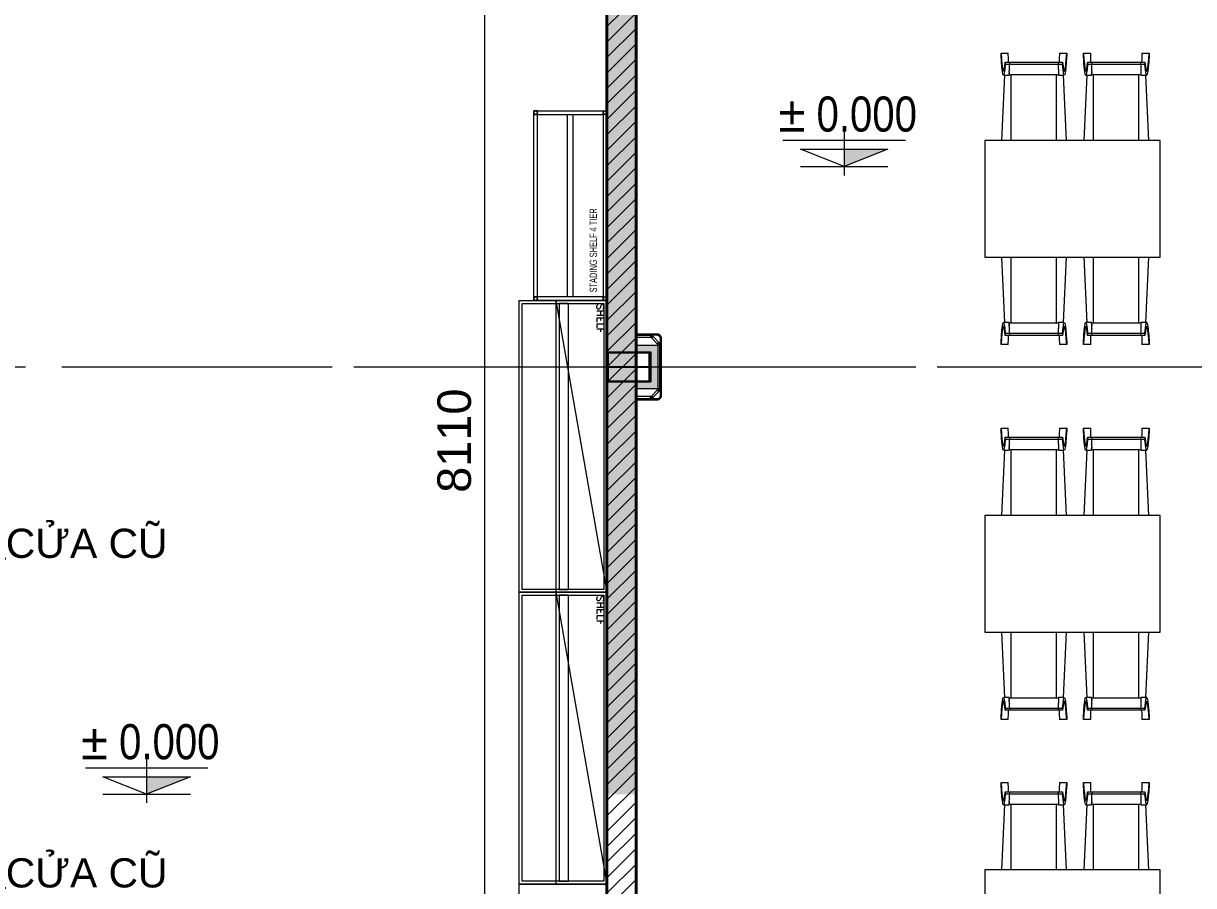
# Model space of a CAD drawing. Header units: millimetres. Extents: x 886808 to 1650903, y -1008069 to 230892.
# Drawn here: x 940919 to 948941, y -350954 to -345045 of the extents above; entities that cross this region are included whole.
import ezdxf
from ezdxf import colors
from ezdxf.entities.mleader import LeaderData, LeaderLine
from ezdxf.math import Vec2, Vec3
from ezdxf.xclip import XClip

# ---------------------------------------------------------------- set-up
doc = ezdxf.new("R2010")
doc.units = ezdxf.units.MM
doc.header["$XCLIPFRAME"] = 0
doc.linetypes.add('CENTER', pattern=[2, 1.25, -0.25, 0.25, -0.25])
doc.layers.get('0').update_dxf_attribs({"lineweight": 0})
for name, color, linetype, lineweight in [('01- NET TUONG- 242', 242, 'Continuous', 40), ('03- Net Cua- 153', 153, 'Continuous', 9), ('06-Dim', 250, 'Continuous', 0), ('8l NET TO', 8, 'Continuous', 9), ('A-GLAZ-CURT', 52, 'Continuous', 5), ('A-Wall', 113, 'Continuous', 30), ('A_Dim', 8, 'Continuous', 5), ('ADP_007_text', 7, 'Continuous', 15), ('ADP_137_symbol', 137, 'Continuous', 9), ('DS_Dim', 8, 'Continuous', 0), ('HACTH', 8, 'Continuous', 0), ('hatch', 250, 'Continuous', 0), ('I-FURN', 252, 'Continuous', 5)]:
    doc.layers.add(name, color=color, linetype=linetype, lineweight=lineweight)
doc.styles.add('ADP_HC_vni_HC', font='')
doc.styles.add('AEC', font='vn_vni.shx', dxfattribs={"width": 0.7})
doc.styles.add('TIÊU ĐỀ', font='arial.ttf', dxfattribs={"height": 230})
doc.styles.add('{18b73a54-fa43-428c-adcb-c1c7bbdf2c84}', font='Simplex.shx')
doc.styles.get('ADP_HC_vni_HC').set_extended_font_data('VNI-Helve-Condense')
doc.dimstyles.new('1-100', dxfattribs={"dimtxt": 230, "dimasz": 150, "dimexe": 150, "dimexo": 300, "dimgap": 90, "dimtad": 1, "dimdec": 0, "dimrnd": 5, "dimzin": 0, "dimtxsty": 'TIÊU ĐỀ', "dimblk": 'ARCHTICK', "dimcen": 100, "dimdle": 120, "dimclrd": 256, "dimclre": 256, "dimclrt": 2, "dimadec": 0, "dimazin": 0, "dimtfac": 1, "dimtdec": 0, "dimtix": 1, "dimtmove": 1, "dimatfit": 3, "dimldrblk": 'OPEN30', "dimfxl": 900, "dimtolj": 1, "dimtzin": 0, "dimlwd": 13, "dimlwe": 13, "dimarcsym": 1})

# ---------------------------------------------------------------- blocks, each defined once
blk = doc.blocks.new('TRUC KHU BEP')
at = {"layer": '8l NET TO', "color": 251, "linetype": 'CENTER', "ltscale": 1000, "true_color": 0x636466, "transparency": 33554636}
for p, q in [((10000, -3998.8), (10000, 41158.2)), ((-5735.2, 32100), (13215, 32100))]:
    blk.add_line(p, q, dxfattribs=at)
blk = doc.blocks.new('cao độ')
at = {"layer": 'ADP_137_symbol'}
blk.add_hatch(color=0, dxfattribs=at).paths.add_polyline_path([(0, 1), (0, 0), (2.5, 1)])
at = {"layer": 'ADP_137_symbol', "color": 0}
for points in [[(-3.5, 1.5), (3.5, 1.5)], [(0, 2), (0, -0.5)], [(-2.5, 1), (2.5, 1), (0, 0), (-2.5, 1)], [(-2.5, 0), (2.5, 0)]]:
    blk.add_lwpolyline(points, dxfattribs=at)
at = {"layer": 'ADP_007_text', "style": 'ADP_HC_vni_HC'}
blk.add_attdef('A', (-3.745, 2), '', height=2, dxfattribs=at)
blk = doc.blocks.new('A$C0DD655ED')
at = {"layer": 'A_Dim', "transparency": 33554636}
h = blk.add_hatch(dxfattribs=at)
h.set_pattern_fill('ANGLE', color=256)
h.set_pattern_definition([(0, (4687050.9006, -31895392.7794), (0, 6.985), [5.08, -1.905]), (90, (4687050.9006, -31895392.7794), (-6.985, 4e-16), [5.08, -1.905])])
h.paths.add_polyline_path([(25, 375), (425, 375), (425, 75), (25, 75)])
h.paths.add_polyline_path([(75, 325), (375, 325), (375, 125), (75, 125)], flags=16)
at = {"layer": '03- Net Cua- 153', "linetype": 'Continuous', "transparency": 33554636}
for p, q in [((125, 442), (125, 450)), ((125, 442), (125, 450)), ((128, 442), (128, 450)), ((128, 442), (128, 450)), ((322, 442), (322, 450)), ((322, 442), (322, 450)), ((325, 442), (325, 450)), ((325, 442), (325, 450)), ((442, 325), (450, 325)), ((442, 322), (450, 322)), ((442, 128), (450, 128)), ((442, 125), (450, 125)), ((125, 8), (125, 0)), ((125, 8), (125, 0)), ((128, 8), (128, 0)), ((128, 8), (128, 0)), ((322, 8), (322, 0)), ((322, 8), (322, 0)), ((325, 8), (325, 0)), ((325, 8), (325, 0))]:
    blk.add_line(p, q, dxfattribs=at)
for points in [[(30, 0), (420, 0, 0.414214), (450, 30), (450, 420, 0.414214), (420, 450), (30, 450, 0.414214), (0, 420), (0, 30, 0.414214)], [(30, 8), (420, 8, 0.414214), (442, 30), (442, 420, 0.414214), (420, 442), (30, 442, 0.414214), (8, 420), (8, 30, 0.414214)]]:
    blk.add_lwpolyline(points, format="xyb", close=True, dxfattribs=at)
at = {"layer": 'A-GLAZ-CURT', "transparency": 33554636}
for points in [[(61, 442), (75, 442), (75, 428), (61, 428)], [(389, 442), (375, 442), (375, 428), (389, 428)], [(11, 389.1), (25, 389.1), (25, 375.1), (11, 375.1)], [(425, 389.1), (439, 389.1), (439, 375.1), (425, 375.1)], [(11, 75), (25, 75), (25, 61), (11, 61)], [(61, 8.1), (75, 8.1), (75, 22.1), (61, 22.1)], [(389, 8.1), (375, 8.1), (375, 22.1), (389, 22.1)], [(425, 75), (439, 75), (439, 61), (425, 61)]]:
    blk.add_lwpolyline(points, close=True, dxfattribs=at)
at = {"layer": 'A_Dim', "transparency": 33554636}
for points in [[(14.9, 389), (61, 437.7)], [(71, 427.9), (25, 379.3)], [(75, 427.9), (61, 442)], [(61, 428), (75, 442)], [(375, 427.9), (389, 442)], [(389, 428), (375, 442)], [(379, 427.9), (425, 379.3)], [(435.1, 389), (389, 437.7)], [(25, 375), (11, 389.1)], [(11, 375.1), (25, 389.1)], [(439, 375), (425, 389.1)], [(425, 375.1), (439, 389.1)], [(25, 60.9), (11, 75)], [(11, 61), (25, 75)], [(14.9, 61), (61, 12.3)], [(72.9, 20.1), (25, 70.7)], [(75, 22.2), (61, 8.1)], [(61, 22.1), (75, 8.1)], [(375, 22.2), (389, 8.1)], [(389, 22.1), (375, 8.1)], [(377.1, 20.1), (425, 70.7)], [(435.1, 61), (389, 12.3)], [(439, 60.9), (425, 75)], [(425, 61), (439, 75)]]:
    blk.add_lwpolyline(points, dxfattribs=at)
for points in [[(61, 442), (389, 442), (389, 427.9), (61, 427.9)], [(25, 61), (11, 61), (11, 389.1), (25, 389.1)], [(25, 375), (425, 375), (425, 75), (25, 75)], [(75, 325), (375, 325), (375, 125), (75, 125)], [(425, 61), (439, 61), (439, 389.1), (425, 389.1)], [(61, 8), (389, 8), (389, 22.1), (61, 22.1)]]:
    blk.add_lwpolyline(points, close=True, dxfattribs=at)
blk = doc.blocks.new('A$C26DD556D')
at = {"layer": 'hatch', "transparency": 33554636}
for p, q in [((11309, 23241.6), (11309, 24541.6)), ((11309, 24541.6), (11809, 24541.6)), ((11334, 24541.6), (11309, 24541.6)), ((11309, 24541.6), (11309, 24516.6)), ((11309, 24516.6), (11334, 24516.6)), ((11334, 24516.6), (11334, 24541.6)), ((11334, 23266.6), (11334, 24516.6)), ((11334, 24516.6), (11784, 24516.6)), ((11539, 23266.6), (11539, 24516.6)), ((11579, 23266.6), (11579, 24516.6)), ((11784, 24516.6), (11784, 24541.6)), ((11784, 24541.6), (11809, 24541.6)), ((11784, 24516.6), (11784, 23266.6)), ((11809, 24516.6), (11784, 24516.6)), ((11809, 24541.6), (11809, 23241.6)), ((11809, 24541.6), (11809, 24516.6)), ((11334, 23266.6), (11309, 23266.6)), ((11309, 23266.6), (11309, 23241.6)), ((11784, 23266.6), (11334, 23266.6)), ((11334, 23241.6), (11334, 23266.6)), ((11784, 23241.6), (11784, 23266.6)), ((11784, 23266.6), (11809, 23266.6)), ((11809, 23266.6), (11809, 23241.6)), ((11209, 21241.6), (11209, 23241.6)), ((11209, 23241.6), (11809, 23241.6)), ((11229, 21261.6), (11229, 23221.6)), ((11229, 23221.6), (11789, 23221.6)), ((11809, 23241.6), (11309, 23241.6)), ((11309, 23241.6), (11334, 23241.6)), ((11459, 23241.6), (11459, 21241.6)), ((11809, 23241.6), (11459, 23241.6)), ((11459, 23241.6), (11809, 21241.6)), ((11546, 23221.6), (11482, 23221.6)), ((11482, 23221.6), (11482, 21261.6)), ((11546, 21261.6), (11546, 23221.6)), ((11809, 23241.6), (11784, 23241.6)), ((11789, 23221.6), (11789, 21261.6)), ((11809, 21241.6), (11809, 23241.6)), ((11809, 23241.6), (11809, 21241.6)), ((11789, 21261.6), (11229, 21261.6)), ((11482, 21261.6), (11546, 21261.6)), ((11809, 21241.6), (11209, 21241.6)), ((11209, 19241.6), (11209, 21241.6)), ((11209, 21241.6), (11809, 21241.6)), ((11229, 19261.6), (11229, 21221.6)), ((11229, 21221.6), (11789, 21221.6)), ((11459, 21241.6), (11809, 21241.6)), ((11459, 21241.6), (11459, 19241.6)), ((11809, 21241.6), (11459, 21241.6)), ((11459, 21241.6), (11809, 19241.6)), ((11546, 21221.6), (11482, 21221.6)), ((11482, 21221.6), (11482, 19261.6)), ((11546, 19261.6), (11546, 21221.6)), ((11789, 21221.6), (11789, 19261.6)), ((11809, 21241.6), (11809, 19241.6)), ((11809, 19241.6), (11809, 21241.6)), ((11789, 19261.6), (11229, 19261.6)), ((11482, 19261.6), (11546, 19261.6)), ((11809, 19241.6), (11209, 19241.6)), ((11209, 18241.6), (11209, 19241.6)), ((11209, 19241.6), (11809, 19241.6)), ((11459, 19241.6), (11809, 19241.6)), ((11809, 19241.6), (11809, 18241.6))]:
    blk.add_line(p, q, dxfattribs=at)
for centre in [(11321.5, 24529.1), (11796.5, 24529.1), (11321.5, 23254.1), (11796.5, 23254.1)]:
    blk.add_circle(centre, 12.5, dxfattribs=at)
at = {"layer": 'hatch', "transparency": 33554636, "style": 'AEC', "width": 0.7}
blk.add_text('STADING SHELF 4 TIER', height=50, rotation=90, dxfattribs=at).set_placement((11741.7, 23297))
at = {"layer": 'hatch', "transparency": 33554636, "style": '{18b73a54-fa43-428c-adcb-c1c7bbdf2c84}'}
for p in [(11739.9, 23219.8), (11739.9, 21219.8)]:
    blk.add_text('SHELF', height=50, rotation=270, dxfattribs=at).set_placement(p)
blk = doc.blocks.new('_ArchTick')
at = {"color": 0, "linetype": 'ByBlock', "const_width": 0.15}
blk.add_lwpolyline([(-0.5, -0.5), (0.5, 0.5)], dxfattribs=at)
blk = doc.blocks.new('*D1100')
at = {"layer": 'A_Dim', "lineweight": 13, "transparency": 16777216}
for p, q in [((944081, -343729), (944081, -352080.2)), ((944751.5, -343849), (943931, -343849)), ((944462, -351960.2), (943931, -351960.2))]:
    blk.add_line(p, q, dxfattribs=at)
at = {"layer": 'Defpoints', "color": 0, "transparency": 16777216}
for p in [(945051.5, -343849), (944081, -351960.2), (944762, -351960.2)]:
    blk.add_point(p, dxfattribs=at)
at = {"layer": 'A_Dim', "lineweight": 13, "transparency": 16777216, "xscale": 150, "yscale": 150, "zscale": 150}
for p, rotation in [((944081, -343849), 90), ((944081, -351960.2), 270)]:
    blk.add_blockref('_ArchTick', p, dxfattribs=dict(at, rotation=rotation))
at = {"layer": 'A_Dim', "color": 2, "transparency": 16777216, "insert": (943873.6, -347904.6), "char_height": 230, "attachment_point": 5, "rotation": 90, "style": 'TIÊU ĐỀ'}
blk.add_mtext('\\A1;8110', dxfattribs=at)
blk = doc.blocks.new('_Open30')
at = {"color": 0, "linetype": 'ByBlock', "lineweight": -2}
for p, q in [((-1, 0.268), (0, 0)), ((0, 0), (-1, -0.268)), ((0, 0), (-1, 0))]:
    blk.add_line(p, q, dxfattribs=at)
blk = doc.blocks.new('Galina-ban an 4 nguoi - 1200mm x 800mm-6467599-MẶT BẰNG BỐ TRÍ TẦNG 1')
at = {"layer": 'I-FURN'}
for p, q in [((-495.8, 954.2), (-495.8, 968.9)), ((-495.8, 968.9), (-446.2, 968.9)), ((-95.6, 968.9), (-46, 968.9)), ((-46, 968.9), (-46, 954.2)), ((69.2, 954.2), (69.2, 968.9)), ((69.2, 968.9), (118.8, 968.9)), ((469.4, 968.9), (519, 968.9)), ((519, 968.9), (519, 954.2)), ((-467.6, 905.7), (-438, 905.7)), ((-467.6, 890.5), (-467.6, 905.7)), ((-438, 890.5), (-467.6, 890.5)), ((-438, 890.5), (-438, 905.7)), ((-438, 890.3), (-438, 905.7)), ((-438, 905.7), (-103.8, 905.7)), ((-103.8, 890.3), (-438, 890.3)), ((-103.8, 905.7), (-74.2, 905.7)), ((-103.8, 890.5), (-103.8, 905.7)), ((-74.2, 890.5), (-103.8, 890.5)), ((-74.2, 890.5), (-74.2, 905.7)), ((97.4, 905.7), (127, 905.7)), ((97.4, 890.5), (97.4, 905.7)), ((127, 890.5), (97.4, 890.5)), ((127, 890.5), (127, 905.7)), ((127, 890.3), (127, 905.7)), ((127, 905.7), (461.2, 905.7)), ((461.2, 890.3), (127, 890.3)), ((461.2, 905.7), (490.8, 905.7)), ((461.2, 890.5), (461.2, 905.7)), ((490.8, 890.5), (461.2, 890.5)), ((490.8, 890.5), (490.8, 905.7)), ((-473, 817.5), (-493.5, 370)), ((-480.5, 844), (-479.4, 843.4)), ((-479.6, 817.1), (-440.7, 817.1)), ((-440, 821.7), (-101.8, 821.7)), ((-426.4, 821.7), (-426.4, 370)), ((-115.4, 821.7), (-115.4, 370)), ((-103.1, 856.1), (-103.2, 858.4)), ((-101.6, 819.8), (-100.8, 817.5)), ((-101.1, 817.1), (-62.2, 817.1)), ((-48.3, 370), (-68.8, 817.5)), ((-62.4, 843.4), (-61.3, 844)), ((92, 817.5), (71.5, 370)), ((84.5, 844), (85.6, 843.4)), ((85.4, 817.1), (124.3, 817.1)), ((125, 821.7), (463.2, 821.7)), ((138.6, 821.7), (138.6, 370)), ((449.6, 821.7), (449.6, 370)), ((461.9, 856.1), (461.9, 858.4)), ((463.4, 819.8), (464.2, 817.5)), ((463.9, 817.1), (502.8, 817.1)), ((516.8, 370), (496.2, 817.5)), ((502.6, 843.4), (503.7, 844)), ((629.1, 370), (-570.9, 370)), ((-570.9, 370), (-570.9, -430)), ((629.1, -430), (629.1, 370)), ((-570.9, -430), (629.1, -430)), ((-493.5, -430), (-473, -877.5)), ((-426.4, -430), (-426.4, -881.7)), ((-115.4, -430), (-115.4, -881.7)), ((-68.8, -877.5), (-48.3, -430)), ((71.5, -430), (92, -877.5)), ((138.6, -430), (138.6, -881.7)), ((449.6, -430), (449.6, -881.7)), ((496.2, -877.5), (516.8, -430)), ((-440.7, -877.1), (-479.6, -877.1)), ((-101.8, -881.7), (-440, -881.7)), ((-100.8, -877.5), (-101.6, -879.8)), ((-62.2, -877.1), (-101.1, -877.1)), ((124.3, -877.1), (85.4, -877.1)), ((463.2, -881.7), (125, -881.7)), ((464.2, -877.5), (463.4, -879.8)), ((502.8, -877.1), (463.9, -877.1)), ((-479.4, -903.4), (-480.5, -904)), ((-467.6, -950.5), (-438, -950.5)), ((-467.6, -965.7), (-467.6, -950.5)), ((-438.7, -916.5), (-438.8, -912)), ((-438, -965.7), (-438, -950.3)), ((-438, -950.3), (-103.8, -950.3)), ((-438, -965.7), (-438, -950.5)), ((-103.8, -950.5), (-74.2, -950.5)), ((-103.8, -965.7), (-103.8, -950.5)), ((-103.2, -918.4), (-103.1, -916.1)), ((-74.2, -965.7), (-74.2, -950.5)), ((-61.3, -904), (-62.4, -903.4)), ((85.6, -903.4), (84.5, -904)), ((97.4, -950.5), (127, -950.5)), ((97.4, -965.7), (97.4, -950.5)), ((126.3, -916.5), (126.2, -912)), ((127, -965.7), (127, -950.3)), ((127, -950.3), (461.2, -950.3)), ((127, -965.7), (127, -950.5)), ((461.2, -950.5), (490.8, -950.5)), ((461.2, -965.7), (461.2, -950.5)), ((461.9, -918.4), (461.9, -916.1)), ((490.8, -965.7), (490.8, -950.5)), ((503.7, -904), (502.6, -903.4)), ((-495.8, -1028.9), (-495.8, -1014.2)), ((-446.2, -1028.9), (-495.8, -1028.9)), ((-438, -965.7), (-467.6, -965.7)), ((-103.8, -965.7), (-438, -965.7)), ((-74.2, -965.7), (-103.8, -965.7)), ((-46, -1028.9), (-95.6, -1028.9)), ((-46, -1014.2), (-46, -1028.9)), ((69.2, -1028.9), (69.2, -1014.2)), ((118.8, -1028.9), (69.2, -1028.9)), ((127, -965.7), (97.4, -965.7)), ((461.2, -965.7), (127, -965.7)), ((490.8, -965.7), (461.2, -965.7)), ((519, -1028.9), (469.4, -1028.9)), ((519, -1014.2), (519, -1028.9))]:
    blk.add_line(p, q, dxfattribs=at)
at = {"layer": 'I-FURN', "flags": 128}
for points in [[(-495.8, 968.9), (-492.9, 927), (-489.9, 893.3), (-486.8, 868.1), (-483.7, 851.6), (-480.5, 844)], [(-444.6, 904.8), (-445.2, 927.1), (-446.2, 968.9)], [(-95.6, 968.9), (-96.6, 927.1), (-97.3, 904.8)], [(-61.3, 844), (-58.1, 851.6), (-55, 868.1), (-51.9, 893.3), (-48.9, 927), (-46, 968.9)], [(69.2, 968.9), (72.1, 927), (75.1, 893.3), (78.2, 868.1), (81.3, 851.6), (84.5, 844)], [(120.5, 904.8), (119.8, 927.1), (118.8, 968.9)], [(469.4, 968.9), (468.4, 927.1), (467.8, 904.8)], [(503.7, 844), (506.9, 851.6), (510, 868.1), (513.1, 893.3), (516.1, 927), (519, 968.9)], [(-480.5, 817.5), (-483.7, 825.2), (-486.9, 843), (-490, 870.6), (-493, 907.8), (-495.8, 954.2)], [(-467.6, 890.5), (-470.7, 856.6), (-474, 833), (-477.2, 819.9), (-480.5, 817.5)], [(-477.2, 845.4), (-474, 856.2), (-470.8, 876.4), (-467.6, 905.7)], [(-103.8, 890.2), (-103.1, 856.5), (-102.6, 839.8)], [(-74.2, 905.7), (-71, 876.4), (-67.8, 856.2), (-64.6, 845.4)], [(-61.3, 817.5), (-64.6, 819.9), (-67.8, 833), (-71.1, 856.6), (-74.2, 890.5)], [(-46, 954.2), (-48.8, 907.8), (-51.8, 870.6), (-54.9, 843), (-58.1, 825.2), (-61.3, 817.5)], [(84.5, 817.5), (81.3, 825.2), (78.1, 843), (75, 870.6), (72.1, 907.8), (69.2, 954.2)], [(97.4, 890.5), (94.3, 856.6), (91, 833), (87.8, 819.9), (84.5, 817.5)], [(87.8, 845.4), (91, 856.2), (94.2, 876.4), (97.4, 905.7)], [(461.2, 890.2), (461.9, 856.5), (462.4, 839.8)], [(490.8, 905.7), (494, 876.4), (497.2, 856.2), (500.5, 845.4)], [(503.7, 817.5), (500.4, 819.9), (497.2, 833), (494, 856.6), (490.8, 890.5)], [(519, 954.2), (516.2, 907.8), (513.2, 870.6), (510.1, 843), (506.9, 825.2), (503.7, 817.5)], [(-441, 817.5), (-440.2, 819.8), (-439.4, 832.9), (-439.4, 835)], [(-438.8, 852), (-438.7, 856.5), (-438.6, 858.2)], [(-101.8, 821.7), (-102.5, 835.5), (-102.6, 840.2)], [(-102.5, 835), (-102.4, 832.9), (-102, 825.7)], [(124.1, 817.5), (124.8, 819.8), (125.6, 832.9), (125.7, 835)], [(126.2, 852), (126.3, 856.5), (126.4, 858.2)], [(463.2, 821.7), (462.5, 835.5), (462.4, 840.2)], [(462.6, 835), (462.6, 832.9), (463, 825.7)], [(-495.8, -1014.2), (-493, -967.8), (-490, -930.6), (-486.9, -903), (-483.7, -885.2), (-480.5, -877.5)], [(-480.5, -877.5), (-477.2, -879.9), (-474, -893), (-470.7, -916.6), (-467.6, -950.5)], [(-439.4, -892.9), (-440.2, -879.8), (-441, -877.5)], [(-102.6, -900.2), (-102.5, -895.5), (-101.8, -881.7)], [(-74.2, -950.5), (-71.1, -916.6), (-67.8, -893), (-64.6, -879.9), (-61.3, -877.5)], [(-61.3, -877.5), (-58.1, -885.2), (-54.9, -903), (-51.8, -930.6), (-48.8, -967.8), (-46, -1014.2)], [(69.2, -1014.2), (72.1, -967.8), (75, -930.6), (78.1, -903), (81.3, -885.2), (84.5, -877.5)], [(84.5, -877.5), (87.8, -879.9), (91, -893), (94.3, -916.6), (97.4, -950.5)], [(125.6, -892.9), (124.8, -879.8), (124.1, -877.5)], [(462.4, -900.2), (462.5, -895.5), (463.2, -881.7)], [(490.8, -950.5), (494, -916.6), (497.2, -893), (500.4, -879.9), (503.7, -877.5)], [(503.7, -877.5), (506.9, -885.2), (510.1, -903), (513.2, -930.6), (516.2, -967.8), (519, -1014.2)], [(-480.5, -904), (-483.7, -911.6), (-486.8, -928.1), (-489.9, -953.3), (-492.9, -987), (-495.8, -1028.9)], [(-467.6, -965.7), (-470.8, -936.4), (-474, -916.2), (-477.2, -905.4)], [(-102.6, -899.8), (-103.1, -916.5), (-103.8, -950.2)], [(-102, -885.7), (-102.4, -892.9), (-102.5, -895)], [(-64.6, -905.4), (-67.8, -916.2), (-71, -936.4), (-74.2, -965.7)], [(-46, -1028.9), (-48.9, -987), (-51.9, -953.3), (-55, -928.1), (-58.1, -911.6), (-61.3, -904)], [(84.5, -904), (81.3, -911.6), (78.2, -928.1), (75.1, -953.3), (72.1, -987), (69.2, -1028.9)], [(97.4, -965.7), (94.2, -936.4), (91, -916.2), (87.8, -905.4)], [(462.4, -899.8), (461.9, -916.5), (461.2, -950.2)], [(463, -885.7), (462.6, -892.9), (462.6, -895)], [(500.5, -905.4), (497.2, -916.2), (494, -936.4), (490.8, -965.7)], [(519, -1028.9), (516.1, -987), (513.1, -953.3), (510, -928.1), (506.9, -911.6), (503.7, -904)], [(-446.2, -1028.9), (-445.2, -987.1), (-444.6, -964.8)], [(-97.3, -964.8), (-96.6, -987.1), (-95.6, -1028.9)], [(118.8, -1028.9), (119.8, -987.1), (120.5, -964.8)], [(467.8, -964.8), (468.4, -987.1), (469.4, -1028.9)]]:
    blk.add_lwpolyline(points, dxfattribs=at)
at = {"layer": 'I-FURN'}
for centre, start_param, end_param in [((-440.7, 1900.5), 3.410954, 3.51126), ((124.3, 1900.5), 3.410954, 3.51126), ((-440.7, 1900.5), 3.23382, 3.39556), ((124.3, 1900.5), 3.23382, 3.39556), ((-440.7, -1960.5), 6.029217, 6.190958), ((124.3, -1960.5), 6.029217, 6.190958), ((-440.7, -1960.5), 5.913518, 6.013824), ((124.3, -1960.5), 5.913518, 6.013824)]:
    blk.add_ellipse(centre, major_axis=(0, 1083.4), ratio=0.007077, start_param=start_param, end_param=end_param, dxfattribs=at)
blk = doc.blocks.new('cc')
at = {"layer": 'A-GLAZ-CURT', "transparency": 33554636}
blk.add_lwpolyline([(222569.3, 39756), (222287.3, 39756), (222287.3, 39659), (222278.3, 39659), (222278.3, 39859), (222287.3, 39859), (222287.3, 39762), (222569.3, 39762), (222569.3, 39859), (222578.3, 39859), (222578.3, 39659), (222569.3, 39659)], close=True, dxfattribs=at)
at = {"layer": 'A-Wall', "transparency": 33554636}
blk.add_lwpolyline([(222278.3, 39659), (222578.3, 39659), (222578.3, 39859), (222278.3, 39859)], close=True, dxfattribs=at)

msp = doc.modelspace()

# ---------------------------------------------------------------- hatches: boundary and pattern name
at = {"layer": 'HACTH', "transparency": 33554636}
h = msp.add_hatch(dxfattribs=at)
h.set_pattern_fill('ANSI31', color=256)
h.set_pattern_definition([(45, (964918.58753, -375398.97638), (-0.08838834765, 0.08838834765), [])])
h.paths.add_polyline_path([(944908.9, -342598.5), (964918.6, -342598.5), (964918.6, -342399), (944908.9, -342399)])
h.paths.add_polyline_path([(951268.6, -375199), (951068.6, -375199), (951068.6, -375399), (951268.6, -375399)], flags=17)
h.paths.add_polyline_path([(944918.6, -369049), (945118.6, -369049), (945118.6, -379299), (944918.6, -379299)])
h.paths.add_polyline_path([(952268.6, -375199), (958318.6, -375199), (958318.6, -375399), (952268.6, -375399)], flags=17)
h.paths.add_polyline_path([(952568.6, -375199), (952568.6, -369649), (952668.6, -369649), (952668.6, -375199)], flags=17)
h.paths.add_polyline_path([(952868.6, -369649), (952568.6, -369649), (952568.6, -369549), (952868.6, -369549)], flags=17)
h.paths.add_polyline_path([(964393.6, -369649), (964593.6, -369649), (964593.6, -369549), (964393.6, -369549)], flags=17)
h.paths.add_polyline_path([(953868.6, -369649), (963393.6, -369649), (963393.6, -369549), (953868.6, -369549)], flags=17)
h.paths.add_polyline_path([(945118.6, -365947.1), (944918.6, -365947.1), (944918.6, -360006.3), (945118.6, -360006.3)])
h.paths.add_polyline_path([(945118.6, -357549), (945418.6, -357549), (945418.6, -358249), (945118.6, -358249), (945118.6, -358149), (945318.6, -358149), (945318.6, -357649), (945118.6, -357649)], flags=17)
h.paths.add_polyline_path([(945118.6, -375299), (945318.6, -375299), (945318.6, -375199), (945118.6, -375199)], flags=17)
h.paths.add_polyline_path([(945118.6, -375699), (945418.6, -375699), (945418.6, -375799), (945118.6, -375799)], flags=17)
h.paths.add_polyline_path([(945318.6, -375699), (945418.6, -375699), (945418.6, -375199), (945318.6, -375199)], flags=17)
h.paths.add_polyline_path([(950868.6, -373599), (951068.6, -373599), (951068.6, -379499), (950868.6, -379499)], flags=17)
h.paths.add_polyline_path([(950768.6, -372399), (951068.6, -372399), (951068.6, -372499), (950768.6, -372499)], flags=17)
h.paths.add_polyline_path([(948018.6, -372599), (948018.6, -369649), (948118.6, -369649), (948118.6, -372399), (949968.6, -372399), (949968.6, -372499), (948118.6, -372499), (948118.6, -372599)], flags=17)
h.paths.add_polyline_path([(945118.6, -373499), (948018.6, -373499), (948018.6, -373399), (948118.6, -373399), (948118.6, -373499), (951068.6, -373499), (951068.6, -373599), (945118.6, -373599)], flags=17)
h.paths.add_polyline_path([(950868.6, -372399), (951068.6, -372399), (951068.6, -369649), (950868.6, -369649)], flags=17)
h.paths.add_polyline_path([(951068.6, -369549), (945118.6, -369549), (945118.6, -369649), (951068.6, -369649)], flags=17)
h.paths.add_polyline_path([(945318.6, -369149), (945418.6, -369149), (945418.6, -369549), (945318.6, -369549)], flags=17)
h.paths.add_polyline_path([(945118.6, -369149), (945418.6, -369149), (945418.6, -369049), (945118.6, -369049)], flags=17)
h.paths.add_polyline_path([(947168.6, -378399), (947168.6, -377999), (948868.6, -377999), (948868.6, -378399), (948768.6, -378399), (948768.6, -378099), (947268.6, -378099), (947268.6, -378399)], flags=17)
h.paths.add_polyline_path([(948218.6, -373599), (948418.6, -373599), (948418.6, -377999), (948218.6, -377999)], flags=17)
h.paths.add_polyline_path([(946528.6, -343999), (946628.6, -343999), (946628.6, -342599), (946528.6, -342599)])
h.paths.add_polyline_path([(945118.6, -343999), (946628.6, -343999), (946628.6, -344099), (945118.6, -344099)])
h.paths.add_polyline_path([(964718.6, -344799), (964918.6, -344799), (964918.6, -342598.5), (964718.6, -342598.5)])
h.paths.add_polyline_path([(944918.6, -350329), (945118.6, -350329), (945118.6, -343999), (944918.6, -343999)])
h.paths.add_polyline_path([(944918.6, -358406.3), (945118.6, -358406.3), (945118.6, -351929), (944918.6, -351929)])
h.paths.add_polyline_path([(955872.6, -379499), (956662.6, -379499), (956662.6, -379399), (955872.6, -379399)], flags=17)
h.paths.add_polyline_path([(953472.6, -379499), (954272.6, -379499), (954272.6, -379399), (953472.6, -379399)], flags=17)
h.paths.add_polyline_path([(951068.6, -379499), (951872.6, -379499), (951872.6, -379399), (951068.6, -379399)], flags=17)
h.paths.add_polyline_path([(947283.6, -379299), (947170, -379299), (947170, -379199), (947283.6, -379199)], flags=17)
h.paths.add_polyline_path([(948753.6, -379299), (948868.6, -379299), (948868.6, -379199), (948753.6, -379199)], flags=17)
h.paths.add_polyline_path([(950868.6, -379499), (948753.6, -379499), (948753.6, -379299), (950868.6, -379299)], flags=17)
h.paths.add_polyline_path([(944918.6, -379299), (947283.6, -379299), (947283.6, -379499), (944918.6, -379499)])
h.paths.add_polyline_path([(945118.6, -352899), (945118.6, -352999), (945418.6, -352999), (945418.6, -352299), (945118.6, -352299), (945118.6, -352399), (945318.6, -352399), (945318.6, -352899)], flags=17)
edge = h.paths.add_edge_path()
edge.add_line((944918.6, -369049), (945118.6, -369049))
edge.add_line((964718.6, -347299), (964718.6, -344999))
edge.add_line((964718.6, -344999), (962718.6, -344999))
edge.add_line((962718.6, -344999), (962718.6, -345299))
edge.add_line((962718.6, -345299), (962518.6, -345299))
edge.add_line((962518.6, -345299), (962518.6, -344799))
edge.add_line((962518.6, -344799), (964918.6, -344799))
edge.add_line((964918.6, -344799), (964918.6, -347499))
edge.add_line((964918.6, -347499), (962518.6, -347499))
edge.add_line((962518.6, -347499), (962518.6, -346999))
edge.add_line((962518.6, -346999), (962718.6, -346999))
edge.add_line((962718.6, -346999), (962718.6, -347299))
edge.add_line((962718.6, -347299), (964708.6, -347299))
edge.add_line((955872.6, -379499), (955872.6, -379399))
edge.add_line((954272.6, -379499), (954272.6, -379399))
edge.add_line((953472.6, -379499), (953472.6, -379399))
edge.add_line((951872.6, -379499), (951872.6, -379399))
h = msp.add_hatch(dxfattribs=at)
h.set_pattern_fill('ANSI31', color=256, scale=600)
h.set_pattern_definition([(45, (-482417.115, -353769.404), (-53.0330086, 53.0330086), [])])
h.paths.add_polyline_path([(944918.6, -353623.3), (945118.6, -353623.3), (945118.6, -343849), (944918.6, -343849)])
h.paths.add_polyline_path([(946528.6, -343999), (946628.6, -343999), (946628.6, -342599), (946528.6, -342599)])
h.paths.add_polyline_path([(945118.6, -343999), (946628.6, -343999), (946628.6, -344099), (945118.6, -344099)])
h.paths.add_polyline_path([(944918.6, -342599), (947798.6, -342599), (947798.6, -342399), (944918.6, -342399)])
h.paths.add_polyline_path([(965418.6, -344828.5), (965218.6, -344828.5), (965218.6, -342599), (965418.6, -342599)])
h.paths.add_polyline_path([(945118.6, -365947.1), (944918.6, -365947.1), (944918.6, -360006.3), (945118.6, -360006.3)])
h.paths.add_polyline_path([(945118.6, -357549), (945418.6, -357549), (945418.6, -358249), (945118.6, -358249), (945118.6, -358149), (945318.6, -358149), (945318.6, -357649), (945118.6, -357649)])
h.paths.add_polyline_path([(944918.6, -358406.3), (945118.6, -358406.3), (945118.6, -355344.4), (944918.6, -355344.4)])
h.paths.add_polyline_path([(945118.6, -352899), (945118.6, -352999), (945418.6, -352999), (945418.6, -352299), (945118.6, -352299), (945118.6, -352399), (945318.6, -352399), (945318.6, -352899)])
h.paths.add_polyline_path([(963258.6, -347299), (963258.6, -345028.5), (965218.6, -345028.5), (965218.6, -345413.5), (965418.6, -345413.5), (965418.6, -344828.5), (963058.6, -344828.5), (963058.6, -347499), (965418.6, -347499), (965418.6, -346914), (965218.6, -346914), (965218.6, -347299)])
h.paths.add_polyline_path([(951268.6, -375199), (950768.6, -375199), (950768.6, -375399), (951268.6, -375399)])
h.paths.add_polyline_path([(944918.6, -369349), (945118.6, -369349), (945118.6, -379299), (944918.6, -379299)])
h.paths.add_polyline_path([(952568.6, -375199), (952568.6, -369649), (952668.6, -369649), (952668.6, -375199)])
h.paths.add_polyline_path([(952868.6, -369649), (952568.6, -369649), (952568.6, -369549), (952868.6, -369549)])
h.paths.add_polyline_path([(964893.6, -369649), (965118.6, -369649), (965118.6, -369549), (964893.6, -369549)])
h.paths.add_polyline_path([(953868.6, -369649), (963893.6, -369649), (963893.6, -369549), (953868.6, -369549)])
h.paths.add_polyline_path([(947268.6, -379299), (947168.6, -379299), (947168.6, -379199), (947268.6, -379199)])
h.paths.add_polyline_path([(948868.6, -379299), (948968.6, -379299), (948968.6, -379199), (948868.6, -379199)])
h.paths.add_polyline_path([(950868.6, -379499), (948868.6, -379499), (948868.6, -379299), (950868.6, -379299)])
h.paths.add_polyline_path([(950868.6, -375399), (951068.6, -375399), (951068.6, -379499), (950868.6, -379499)])
h.paths.add_polyline_path([(950768.6, -374099), (951068.6, -374099), (951068.6, -374199), (950768.6, -374199)])
h.paths.add_polyline_path([(947718.6, -374399), (947718.6, -369649), (947818.6, -369649), (947818.6, -374099), (950768.6, -374099), (950768.6, -374199), (947818.6, -374199), (947818.6, -374399)])
h.paths.add_polyline_path([(945118.6, -375299), (947718.6, -375299), (947718.6, -375199), (947818.6, -375199), (947818.6, -375299), (950768.6, -375299), (950768.6, -375399), (945118.6, -375399)])
h.paths.add_polyline_path([(950868.6, -373199), (951068.6, -373199), (951068.6, -369649), (950868.6, -369649)])
h.paths.add_polyline_path([(951068.6, -369549), (945118.6, -369549), (945118.6, -369649), (951068.6, -369649)])
h.paths.add_polyline_path([(945418.6, -378348.8), (945518.6, -378348.8), (945518.6, -379298.8), (945418.6, -379298.8)])
h.paths.add_polyline_path([(945118.6, -378349.2), (945518.6, -378349.2), (945518.6, -378249.2), (945118.6, -378249.2)])
h.paths.add_polyline_path([(944918.6, -379299), (947268.6, -379299), (947268.6, -379499), (944918.6, -379499)])
h.paths.add_polyline_path([(947168.6, -378399), (947168.6, -377299), (948968.6, -377299), (948968.6, -378399), (948868.6, -378399), (948868.6, -377399), (947268.6, -377399), (947268.6, -378399)])
h.paths.add_polyline_path([(947168.6, -375399), (947268.6, -375399), (947268.6, -377299), (947168.6, -377299)])
h.paths.add_polyline_path([(952268.6, -375199), (958318.6, -375199), (958318.6, -375399), (952268.6, -375399)])
h.paths.add_polyline_path([(949598.6, -342399.2), (953643.6, -342399.2), (953643.6, -342599), (949598.6, -342599)])
h.paths.add_polyline_path([(955443.6, -342599), (959198.6, -342599.2), (959198.6, -342399.2), (955443.6, -342399)])
h.paths.add_polyline_path([(945118.6, -342749), (944918.6, -342749), (944918.6, -342599), (945118.6, -342599)])
h.paths.add_polyline_path([(960998.6, -342399.4), (965418.6, -342399.2), (965418.6, -342598.8), (960998.6, -342599)])
h.paths.add_polyline_path([(958318.6, -344928.6), (958218.6, -344928.6), (958218.6, -342599), (958318.6, -342599)])
h.paths.add_polyline_path([(958418.3, -344928.8), (958318.6, -344928.8), (958318.6, -344828.8), (958418.3, -344828.8)])
h.paths.add_polyline_path([(963058.6, -344928.8), (960038.6, -344928.8), (960038.6, -344828.8), (963058.6, -344828.8)])
h.paths.add_polyline_path([(951068.6, -379499), (951872.6, -379499), (951872.6, -379299), (951068.6, -379299)])
h.paths.add_polyline_path([(953472.6, -379499), (954272.6, -379499), (954272.6, -379299), (953472.6, -379299)])
h.paths.add_polyline_path([(955872.6, -379499), (956784.8, -379499), (956784.8, -379299), (955872.6, -379299)])
h.paths.add_polyline_path([(945118.6, -367949.5), (944918.6, -367949.5), (944918.6, -368349), (945118.6, -368349)])
h.paths.add_polyline_path([(950868.6, -373999), (951068.6, -373999), (951068.6, -374099), (950868.6, -374099)])

# ---------------------------------------------------------------- linework, layer by layer
at = {"layer": '01- NET TUONG- 242', "transparency": 33554636}
msp.add_lwpolyline([(944918.6, -353623.3), (945118.6, -353623.3), (945118.6, -343849), (944918.6, -343849)], close=True, dxfattribs=at)
at = {"layer": '8l NET TO', "color": 251, "linetype": 'CENTER', "ltscale": 1000, "true_color": 0x636466, "transparency": 33554636}
for p, q in [((944918.6, -383492.2), (944918.6, -338335.2)), ((941785.5, -347399.2), (971474.1, -347399.2))]:
    msp.add_line(p, q, dxfattribs=at)

# ---------------------------------------------------------------- block references
at = {"transparency": 33554636}
msp.add_blockref('TRUC KHU BEP', (934918.6, -379499.2), dxfattribs=at)
at = {"layer": '06-Dim', "ltscale": 50, "transparency": 33554636, "xscale": 120, "yscale": 120, "zscale": 120}
for p in [(946545, -346026), (941764.1, -350327.8)]:
    msp.add_blockref('cao độ', p, dxfattribs=at).add_auto_attribs({'A': '%%p 0.000'})
at = {"layer": 'A_Dim', "transparency": 33554636}
ref = msp.add_blockref('A$C0DD655ED', (944843.6, -347624.2), dxfattribs=at)
XClip(ref).set_block_clipping_path([(275.000117453, -0.0001329817), (524.8296792391, 486.8069943852)])
at = {"layer": 'DS_Dim', "transparency": 33554636}
msp.add_blockref('cc', (722640.3, -387158.2), dxfattribs=at)
at = {"layer": 'I-FURN', "transparency": 33554636}
msp.add_blockref('A$C26DD556D', (933109.1, -370185.5), dxfattribs=at)
at = {"layer": 'I-FURN', "transparency": 33554636, "rotation": 180}
for p in [(948139.7, -346276.9), (948139.7, -348846.9), (948139.7, -351276.9)]:
    msp.add_blockref('Galina-ban an 4 nguoi - 1200mm x 800mm-6467599-MẶT BẰNG BỐ TRÍ TẦNG 1', p, dxfattribs=at)

# ---------------------------------------------------------------- dimensions: what is measured, and where the dimension line sits
at = {"layer": 'A_Dim'}
dim = msp.add_linear_dim(base=(944081, -351960.2), p1=(945051.5, -343849), p2=(944762, -351960.2), angle=90, dimstyle='1-100', dxfattribs=at)
dim.commit()
dim.dimension.update_dxf_attribs({"geometry": '*D1100', "text_midpoint": (943873.6, -347904.6)})

# ---------------------------------------------------------------- leaders
at = {"layer": 'Defpoints', "transparency": 33554636}
ml = msp.add_multileader_mtext('Standard', dxfattribs=at)
ml.set_content('{\\fArial|b0|i0|c0|p34;\\C256;CỬA CŨ}', color=30, style='ADP_HC_vni_HC')
ml.set_leader_properties()
ml.build(insert=Vec2(0, 0))
ml.multileader.update_dxf_attribs({"text_left_attachment_type": 7, "text_right_attachment_type": 7, "text_top_attachment_type": 10, "text_bottom_attachment_type": 10, "dogleg_length": 0.36, "arrow_head_size": 100})
ctx = ml.context
ctx.base_point, ctx.char_height, ctx.arrow_head_size, ctx.landing_gap_size, ctx.plane_origin = Vec3(940798.7, -348711.3), 200, 100, 0, Vec3(935815.1, -349349.3)
ctx.left_attachment, ctx.right_attachment = 7, 7
notes = []
notes.append((ctx, [(0, (1, 1, 0), (940477.5, -348711.3), (1, 0), 321.2, [(0, [(939000.4, -348783)], 0, [])])]))
ctx.mtext.insert, ctx.mtext.flow_direction = Vec3(940798.7, -348507.9), 5
ml = msp.add_multileader_mtext('Standard', dxfattribs=at)
ml.set_content('{\\fArial|b0|i0|c0|p34;\\C256;CỬA CŨ}', color=30, style='ADP_HC_vni_HC')
ml.set_leader_properties()
ml.build(insert=Vec2(0, 0))
ml.multileader.update_dxf_attribs({"text_left_attachment_type": 7, "text_right_attachment_type": 7, "text_top_attachment_type": 10, "text_bottom_attachment_type": 10, "dogleg_length": 0.36, "arrow_head_size": 100})
ctx = ml.context
ctx.base_point, ctx.char_height, ctx.arrow_head_size, ctx.landing_gap_size, ctx.plane_origin = Vec3(940798.7, -350970), 200, 100, 0, Vec3(935815.1, -351608)
ctx.left_attachment, ctx.right_attachment = 7, 7
notes.append((ctx, [(0, (1, 1, 0), (940477.5, -350970), (1, 0), 321.2, [(0, [(939000.4, -351041.7)], 0, [])])]))
ctx.mtext.insert, ctx.mtext.flow_direction = Vec3(940798.7, -350766.6), 5
for ctx, leaders in notes:
    for number, flags, end, landing, length, lines in leaders:
        leader = LeaderData()
        leader.index, (leader.has_last_leader_line, leader.has_dogleg_vector, leader.attachment_direction) = number, flags
        leader.last_leader_point, leader.dogleg_vector, leader.dogleg_length = Vec3(end), Vec3(landing), length
        for number, points, colour, breaks in lines:
            line = LeaderLine()
            line.index, line.vertices, line.color, line.breaks = number, Vec3.list(points), colors.encode_raw_color(colour), breaks
            leader.lines.append(line)
        ctx.leaders.append(leader)

doc.saveas('drawing.dxf')
